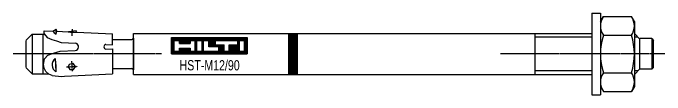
# Model space of a CAD drawing. Header units: millimetres. Extents: x 296 to 4896, y 152 to 3333.
# Drawn here: x 3556.4 to 3748.7, y 1410.6 to 1434.6 of the extents above; entities that cross this region are included whole.
import ezdxf
from ezdxf.enums import TextEntityAlignment as Align

# ---------------------------------------------------------------- set-up
doc = ezdxf.new("R2010")
doc.units = ezdxf.units.MM
doc.linetypes.add('DASHED', pattern=[0.25, 0.15625, -0.09375])
for name, color, linetype in [('1', 1, 'DASHED'), ('10', 1, 'Continuous'), ('2', 3, 'Continuous'), ('3', 4, 'Continuous'), ('4', 2, 'Continuous'), ('951', 1, 'Continuous')]:
    doc.layers.add(name, color=color, linetype=linetype)
doc.styles.get("Standard").update_dxf_attribs({"font": 'arial.ttf'})

# ---------------------------------------------------------------- blocks, each defined once
blk = doc.blocks.new('HST-M12-90')
at = {"layer": '1'}
for p, q in [((-171.46, 5.35), (-171.37, 7.29)), ((-145.14, 0), (-188.91, 0)), ((3.42, 0), (-45.09, 0)), ((-173.17, -3.79), (-169.98, -3.62)), ((-171.64, -2.09), (-171.48, -5.16))]:
    blk.add_line(p, q, dxfattribs=at)
at = {"layer": '1', "linetype": 'Continuous'}
blk.add_arc((-171.03, 13.8), 7.44, 258.4927, 276.2076, dxfattribs=at)
at = {"layer": '10'}
for p, q in [((-142.15, 0), (-142.15, 4.8)), ((-142.15, 4.8), (-119.84, 4.8)), ((-142.11, 4.8), (-142.11, 0)), ((-142.03, 0), (-142.03, 4.8)), ((-141.95, 4.8), (-141.95, 0)), ((-141.87, 0), (-141.87, 4.8)), ((-141.79, 4.8), (-141.79, 0)), ((-141.71, 0), (-141.71, 4.8)), ((-141.63, 4.8), (-141.63, 0)), ((-141.55, 0), (-141.55, 4.8)), ((-141.47, 4.8), (-141.47, 0)), ((-141.39, 0), (-141.39, 4.8)), ((-141.35, 0.8), (-141.35, 4)), ((-141.35, 4), (-139.84, 4)), ((-141.31, 4.8), (-141.31, 4)), ((-141.23, 4), (-141.23, 4.8)), ((-141.15, 4.8), (-141.15, 4)), ((-141.07, 4), (-141.07, 4.8)), ((-140.99, 4.8), (-140.99, 4)), ((-140.91, 4), (-140.91, 4.8)), ((-140.83, 4.8), (-140.83, 4)), ((-140.75, 4), (-140.75, 4.8)), ((-140.67, 4.8), (-140.67, 4)), ((-140.59, 4), (-140.59, 4.8)), ((-140.51, 4.8), (-140.51, 4)), ((-140.43, 4), (-140.43, 4.8)), ((-140.35, 4.8), (-140.35, 4)), ((-140.27, 4), (-140.27, 4.8)), ((-140.19, 4.8), (-140.19, 4)), ((-140.11, 4), (-140.11, 4.8)), ((-140.03, 4.8), (-140.03, 4)), ((-139.95, 4), (-139.95, 4.8)), ((-139.87, 4.8), (-139.87, 4)), ((-139.84, 3.06), (-139.84, 4)), ((-139.79, 3.06), (-139.79, 4.8)), ((-139.71, 4.8), (-139.71, 3.06)), ((-139.63, 3.06), (-139.63, 4.8)), ((-139.55, 4.8), (-139.55, 3.06)), ((-139.47, 3.06), (-139.47, 4.8)), ((-139.39, 4.8), (-139.39, 3.06)), ((-139.31, 3.06), (-139.31, 4.8)), ((-139.23, 4.8), (-139.23, 3.06)), ((-139.15, 3.06), (-139.15, 4.8)), ((-139.07, 4.8), (-139.07, 3.06)), ((-138.99, 3.06), (-138.99, 4.8)), ((-138.91, 4.8), (-138.91, 3.06)), ((-138.83, 3.06), (-138.83, 4.8)), ((-138.75, 4.8), (-138.75, 3.06)), ((-138.67, 3.06), (-138.67, 4.8)), ((-138.59, 4.8), (-138.59, 3.06)), ((-138.51, 3.06), (-138.51, 4.8)), ((-138.43, 4.8), (-138.43, 3.06)), ((-138.35, 3.06), (-138.35, 4.8)), ((-138.27, 4.8), (-138.27, 3.06)), ((-138.19, 3.06), (-138.19, 4.8)), ((-138.11, 4.8), (-138.11, 3.06)), ((-138.03, 3.06), (-138.03, 4.8)), ((-137.95, 4.8), (-137.95, 3.06)), ((-137.87, 3.06), (-137.87, 4.8)), ((-137.79, 4.8), (-137.79, 3.06)), ((-137.71, 3.06), (-137.71, 4.8)), ((-137.63, 4.8), (-137.63, 3.06)), ((-137.55, 3.06), (-137.55, 4.8)), ((-137.47, 4.8), (-137.47, 3.06)), ((-137.39, 3.06), (-137.39, 4.8)), ((-137.31, 4.8), (-137.31, 3.06)), ((-137.23, 3.06), (-137.23, 4.8)), ((-137.15, 4.8), (-137.15, 3.06)), ((-137.07, 3.06), (-137.07, 4.8)), ((-136.99, 4.8), (-136.99, 3.06)), ((-136.91, 3.06), (-136.91, 4.8)), ((-136.83, 4.8), (-136.83, 3.06)), ((-136.75, 3.06), (-136.75, 4.8)), ((-136.67, 4.8), (-136.67, 3.06)), ((-136.64, 4), (-135.14, 4)), ((-136.64, 3.06), (-136.64, 4)), ((-136.59, 4), (-136.59, 4.8)), ((-136.51, 4.8), (-136.51, 4)), ((-136.43, 4), (-136.43, 4.8)), ((-136.35, 4.8), (-136.35, 4)), ((-136.27, 4), (-136.27, 4.8)), ((-136.19, 4.8), (-136.19, 4)), ((-136.11, 4), (-136.11, 4.8)), ((-136.03, 4.8), (-136.03, 4)), ((-135.95, 4), (-135.95, 4.8)), ((-135.87, 4.8), (-135.87, 4)), ((-135.79, 4), (-135.79, 4.8)), ((-135.71, 4.8), (-135.71, 4)), ((-135.63, 4), (-135.63, 4.8)), ((-135.55, 4.8), (-135.55, 4)), ((-135.47, 4), (-135.47, 4.8)), ((-135.39, 4.8), (-135.39, 4)), ((-135.31, 4), (-135.31, 4.8)), ((-135.23, 4.8), (-135.23, 4)), ((-135.15, 4), (-135.15, 4.8)), ((-135.14, 0.8), (-135.14, 4)), ((-135.07, 4.8), (-135.07, 0)), ((-134.99, 0), (-134.99, 4.8)), ((-134.91, 4.8), (-134.91, 0)), ((-134.83, 0), (-134.83, 4.8)), ((-134.75, 4.8), (-134.75, 0)), ((-134.67, 4), (-134.67, 4.8)), ((-134.67, 4), (-133.16, 4)), ((-134.67, 0.8), (-134.67, 4)), ((-134.59, 4.8), (-134.59, 4)), ((-134.51, 4), (-134.51, 4.8)), ((-134.43, 4.8), (-134.43, 4)), ((-134.35, 4), (-134.35, 4.8)), ((-134.27, 4.8), (-134.27, 4)), ((-134.19, 4), (-134.19, 4.8)), ((-134.11, 4.8), (-134.11, 4)), ((-134.03, 4), (-134.03, 4.8)), ((-133.95, 4.8), (-133.95, 4)), ((-133.87, 4), (-133.87, 4.8)), ((-133.79, 4.8), (-133.79, 4)), ((-133.71, 4), (-133.71, 4.8)), ((-133.63, 4.8), (-133.63, 4)), ((-133.55, 4), (-133.55, 4.8)), ((-133.47, 4.8), (-133.47, 4)), ((-133.39, 4), (-133.39, 4.8)), ((-133.31, 4.8), (-133.31, 4)), ((-133.23, 4), (-133.23, 4.8)), ((-133.16, 0.8), (-133.16, 4)), ((-133.15, 4.8), (-133.15, 0)), ((-133.07, 0), (-133.07, 4.8)), ((-132.99, 4.8), (-132.99, 0)), ((-132.91, 0), (-132.91, 4.8)), ((-132.83, 4.8), (-132.83, 0)), ((-132.75, 0), (-132.75, 4.8)), ((-132.69, 4), (-131.19, 4)), ((-132.69, 0.8), (-132.69, 4)), ((-132.67, 4.8), (-132.67, 4)), ((-132.59, 4), (-132.59, 4.8)), ((-132.51, 4.8), (-132.51, 4)), ((-132.43, 4), (-132.43, 4.8)), ((-132.35, 4.8), (-132.35, 4)), ((-132.27, 4), (-132.27, 4.8)), ((-132.19, 4.8), (-132.19, 4)), ((-132.11, 4), (-132.11, 4.8)), ((-132.03, 4.8), (-132.03, 4)), ((-131.95, 4), (-131.95, 4.8)), ((-131.87, 4.8), (-131.87, 4)), ((-131.79, 4), (-131.79, 4.8)), ((-131.71, 4.8), (-131.71, 4)), ((-131.63, 4), (-131.63, 4.8)), ((-131.55, 4.8), (-131.55, 4)), ((-131.47, 4), (-131.47, 4.8)), ((-131.39, 4.8), (-131.39, 4)), ((-131.31, 4), (-131.31, 4.8)), ((-131.23, 4.8), (-131.23, 4)), ((-131.19, 2.12), (-131.19, 4)), ((-131.15, 2.12), (-131.15, 4.8)), ((-131.07, 4.8), (-131.07, 2.12)), ((-130.99, 2.12), (-130.99, 4.8)), ((-130.91, 4.8), (-130.91, 2.12)), ((-130.83, 2.12), (-130.83, 4.8)), ((-130.75, 4.8), (-130.75, 2.12)), ((-130.67, 2.12), (-130.67, 4.8)), ((-130.59, 4.8), (-130.59, 2.12)), ((-130.51, 2.12), (-130.51, 4.8)), ((-130.43, 4.8), (-130.43, 2.12)), ((-130.35, 2.12), (-130.35, 4.8)), ((-130.27, 4.8), (-130.27, 2.12)), ((-130.19, 2.12), (-130.19, 4.8)), ((-130.11, 4.8), (-130.11, 2.12)), ((-130.03, 2.12), (-130.03, 4.8)), ((-129.95, 4.8), (-129.95, 2.12)), ((-129.87, 2.12), (-129.87, 4.8)), ((-129.79, 4.8), (-129.79, 2.12)), ((-129.71, 2.12), (-129.71, 4.8)), ((-129.63, 4.8), (-129.63, 2.12)), ((-129.55, 2.12), (-129.55, 4.8)), ((-129.47, 4.8), (-129.47, 2.12)), ((-129.39, 2.12), (-129.39, 4.8)), ((-129.31, 4.8), (-129.31, 2.12)), ((-129.23, 2.12), (-129.23, 4.8)), ((-129.21, 4), (-122.62, 4)), ((-129.21, 2.68), (-129.21, 4)), ((-129.15, 4.8), (-129.15, 4)), ((-129.07, 4), (-129.07, 4.8)), ((-128.99, 4.8), (-128.99, 4)), ((-128.91, 4), (-128.91, 4.8)), ((-128.83, 4.8), (-128.83, 4)), ((-128.75, 4), (-128.75, 4.8)), ((-128.67, 4.8), (-128.67, 4)), ((-128.59, 4), (-128.59, 4.8)), ((-128.51, 4.8), (-128.51, 4)), ((-128.43, 4), (-128.43, 4.8)), ((-128.35, 4.8), (-128.35, 4)), ((-128.27, 4), (-128.27, 4.8)), ((-128.19, 4.8), (-128.19, 4)), ((-128.11, 4), (-128.11, 4.8)), ((-128.03, 4.8), (-128.03, 4)), ((-127.95, 4), (-127.95, 4.8)), ((-127.87, 4.8), (-127.87, 4)), ((-127.79, 4), (-127.79, 4.8)), ((-127.71, 4.8), (-127.71, 4)), ((-127.63, 4), (-127.63, 4.8)), ((-127.55, 4.8), (-127.55, 4)), ((-127.47, 4), (-127.47, 4.8)), ((-127.39, 4.8), (-127.39, 4)), ((-127.31, 4), (-127.31, 4.8)), ((-127.23, 4.8), (-127.23, 4)), ((-127.15, 4), (-127.15, 4.8)), ((-127.07, 4.8), (-127.07, 4)), ((-126.99, 4), (-126.99, 4.8)), ((-126.91, 4.8), (-126.91, 4)), ((-126.83, 4), (-126.83, 4.8)), ((-126.75, 4.8), (-126.75, 4)), ((-126.67, 4), (-126.67, 4.8)), ((-126.59, 4.8), (-126.59, 4)), ((-126.51, 4), (-126.51, 4.8)), ((-126.43, 4.8), (-126.43, 4)), ((-126.35, 4), (-126.35, 4.8)), ((-126.27, 4.8), (-126.27, 4)), ((-126.19, 4), (-126.19, 4.8)), ((-126.11, 4.8), (-126.11, 4)), ((-126.03, 4), (-126.03, 4.8)), ((-125.95, 4.8), (-125.95, 4)), ((-125.87, 4), (-125.87, 4.8)), ((-125.79, 4.8), (-125.79, 4)), ((-125.71, 4), (-125.71, 4.8)), ((-125.63, 4.8), (-125.63, 4)), ((-125.55, 4), (-125.55, 4.8)), ((-125.47, 4.8), (-125.47, 4)), ((-125.39, 4), (-125.39, 4.8)), ((-125.31, 4.8), (-125.31, 4)), ((-125.23, 4), (-125.23, 4.8)), ((-125.15, 4.8), (-125.15, 4)), ((-125.07, 4), (-125.07, 4.8)), ((-124.99, 4.8), (-124.99, 4)), ((-124.91, 4), (-124.91, 4.8)), ((-124.83, 4.8), (-124.83, 4)), ((-124.75, 4), (-124.75, 4.8)), ((-124.67, 4.8), (-124.67, 4)), ((-124.59, 4), (-124.59, 4.8)), ((-124.51, 4.8), (-124.51, 4)), ((-124.43, 4), (-124.43, 4.8)), ((-124.35, 4.8), (-124.35, 4)), ((-124.27, 4), (-124.27, 4.8)), ((-124.19, 4.8), (-124.19, 4)), ((-124.11, 4), (-124.11, 4.8)), ((-124.03, 4.8), (-124.03, 4)), ((-123.95, 4), (-123.95, 4.8)), ((-123.87, 4.8), (-123.87, 4)), ((-123.79, 4), (-123.79, 4.8)), ((-123.71, 4.8), (-123.71, 4)), ((-123.63, 4), (-123.63, 4.8)), ((-123.55, 4.8), (-123.55, 4)), ((-123.47, 4), (-123.47, 4.8)), ((-123.39, 4.8), (-123.39, 4)), ((-123.31, 4), (-123.31, 4.8)), ((-123.23, 4.8), (-123.23, 4)), ((-123.15, 4), (-123.15, 4.8)), ((-123.07, 4.8), (-123.07, 4)), ((-122.99, 4), (-122.99, 4.8)), ((-122.91, 4.8), (-122.91, 4)), ((-122.83, 4), (-122.83, 4.8)), ((-122.75, 4.8), (-122.75, 4)), ((-122.67, 4), (-122.67, 4.8)), ((-122.62, 2.68), (-122.62, 4)), ((-122.59, 4.8), (-122.59, 0)), ((-122.51, 0), (-122.51, 4.8)), ((-122.43, 4.8), (-122.43, 0)), ((-122.35, 0), (-122.35, 4.8)), ((-122.27, 4.8), (-122.27, 0)), ((-122.19, 0), (-122.19, 4.8)), ((-122.15, 4), (-120.64, 4)), ((-122.15, 0.8), (-122.15, 4)), ((-122.11, 4.8), (-122.11, 4)), ((-122.03, 4), (-122.03, 4.8)), ((-121.95, 4.8), (-121.95, 4)), ((-121.87, 4), (-121.87, 4.8)), ((-121.79, 4.8), (-121.79, 4)), ((-121.71, 4), (-121.71, 4.8)), ((-121.63, 4.8), (-121.63, 4)), ((-121.55, 4), (-121.55, 4.8)), ((-121.47, 4.8), (-121.47, 4)), ((-121.39, 4), (-121.39, 4.8)), ((-121.31, 4.8), (-121.31, 4)), ((-121.23, 4), (-121.23, 4.8)), ((-121.15, 4.8), (-121.15, 4)), ((-121.07, 4), (-121.07, 4.8)), ((-120.99, 4.8), (-120.99, 4)), ((-120.91, 4), (-120.91, 4.8)), ((-120.83, 4.8), (-120.83, 4)), ((-120.75, 4), (-120.75, 4.8)), ((-120.67, 4.8), (-120.67, 4)), ((-120.64, 0.8), (-120.64, 4)), ((-120.59, 0), (-120.59, 4.8)), ((-120.51, 4.8), (-120.51, 0)), ((-120.43, 0), (-120.43, 4.8)), ((-120.35, 4.8), (-120.35, 0)), ((-120.27, 0), (-120.27, 4.8)), ((-120.19, 4.8), (-120.19, 0)), ((-120.11, 0), (-120.11, 4.8)), ((-120.03, 4.8), (-120.03, 0)), ((-119.95, 0), (-119.95, 4.8)), ((-119.87, 4.8), (-119.87, 0)), ((-119.84, 0), (-119.84, 4.8)), ((-139.84, 3.06), (-136.64, 3.06)), ((-128.17, 2.12), (-131.19, 2.12)), ((-129.21, 2.68), (-126.67, 2.68)), ((-129.15, 2.68), (-129.15, 2.12)), ((-129.07, 2.12), (-129.07, 2.68)), ((-128.99, 2.68), (-128.99, 2.12)), ((-128.91, 2.12), (-128.91, 2.68)), ((-128.83, 2.68), (-128.83, 2.12)), ((-128.75, 2.12), (-128.75, 2.68)), ((-128.67, 2.68), (-128.67, 2.12)), ((-128.59, 2.12), (-128.59, 2.68)), ((-128.51, 2.68), (-128.51, 2.12)), ((-128.43, 2.12), (-128.43, 2.68)), ((-128.35, 2.68), (-128.35, 2.12)), ((-128.27, 2.12), (-128.27, 2.68)), ((-128.19, 2.68), (-128.19, 2.12)), ((-128.17, 0.8), (-128.17, 2.12)), ((-128.11, 0), (-128.11, 2.68)), ((-128.03, 2.68), (-128.03, 0)), ((-127.95, 0), (-127.95, 2.68)), ((-127.87, 2.68), (-127.87, 0)), ((-127.79, 0), (-127.79, 2.68)), ((-127.71, 2.68), (-127.71, 0)), ((-127.63, 0), (-127.63, 2.68)), ((-127.55, 2.68), (-127.55, 0)), ((-127.47, 0), (-127.47, 2.68)), ((-127.39, 2.68), (-127.39, 0)), ((-127.31, 0), (-127.31, 2.68)), ((-127.23, 2.68), (-127.23, 0)), ((-127.15, 0), (-127.15, 2.68)), ((-127.07, 2.68), (-127.07, 0)), ((-126.99, 0), (-126.99, 2.68)), ((-126.91, 2.68), (-126.91, 0)), ((-126.83, 0), (-126.83, 2.68)), ((-126.75, 2.68), (-126.75, 0)), ((-126.67, 0.8), (-126.67, 2.68)), ((-125.16, 0.8), (-125.16, 2.68)), ((-125.16, 2.68), (-122.62, 2.68)), ((-125.15, 2.68), (-125.15, 0)), ((-125.07, 0), (-125.07, 2.68)), ((-124.99, 2.68), (-124.99, 0)), ((-124.91, 0), (-124.91, 2.68)), ((-124.83, 2.68), (-124.83, 0)), ((-124.75, 0), (-124.75, 2.68)), ((-124.67, 2.68), (-124.67, 0)), ((-124.59, 0), (-124.59, 2.68)), ((-124.51, 2.68), (-124.51, 0)), ((-124.43, 0), (-124.43, 2.68)), ((-124.35, 2.68), (-124.35, 0)), ((-124.27, 0), (-124.27, 2.68)), ((-124.19, 2.68), (-124.19, 0)), ((-124.11, 0), (-124.11, 2.68)), ((-124.03, 2.68), (-124.03, 0)), ((-123.95, 0), (-123.95, 2.68)), ((-123.87, 2.68), (-123.87, 0)), ((-123.79, 0), (-123.79, 2.68)), ((-123.71, 2.68), (-123.71, 0)), ((-123.63, 0), (-123.63, 2.68)), ((-123.55, 2.68), (-123.55, 0)), ((-123.47, 0), (-123.47, 2.68)), ((-123.39, 2.68), (-123.39, 0)), ((-123.31, 0), (-123.31, 2.68)), ((-123.23, 2.68), (-123.23, 0)), ((-123.15, 0), (-123.15, 2.68)), ((-123.07, 2.68), (-123.07, 0)), ((-122.99, 0), (-122.99, 2.68)), ((-122.91, 2.68), (-122.91, 0)), ((-122.83, 0), (-122.83, 2.68)), ((-122.75, 2.68), (-122.75, 0)), ((-122.67, 0), (-122.67, 2.68)), ((-142.15, 0), (-119.84, 0)), ((-141.35, 0.8), (-139.84, 0.8)), ((-141.31, 0.8), (-141.31, 0)), ((-141.23, 0), (-141.23, 0.8)), ((-141.15, 0.8), (-141.15, 0)), ((-141.07, 0), (-141.07, 0.8)), ((-140.99, 0.8), (-140.99, 0)), ((-140.91, 0), (-140.91, 0.8)), ((-140.83, 0.8), (-140.83, 0)), ((-140.75, 0), (-140.75, 0.8)), ((-140.67, 0.8), (-140.67, 0)), ((-140.59, 0), (-140.59, 0.8)), ((-140.51, 0.8), (-140.51, 0)), ((-140.43, 0), (-140.43, 0.8)), ((-140.35, 0.8), (-140.35, 0)), ((-140.27, 0), (-140.27, 0.8)), ((-140.19, 0.8), (-140.19, 0)), ((-140.11, 0), (-140.11, 0.8)), ((-140.03, 0.8), (-140.03, 0)), ((-139.95, 0), (-139.95, 0.8)), ((-139.87, 0.8), (-139.87, 0)), ((-139.84, 0.8), (-139.84, 1.74)), ((-139.84, 1.74), (-136.64, 1.74)), ((-139.79, 0), (-139.79, 1.74)), ((-139.71, 1.74), (-139.71, 0)), ((-139.63, 0), (-139.63, 1.74)), ((-139.55, 1.74), (-139.55, 0)), ((-139.47, 0), (-139.47, 1.74)), ((-139.39, 1.74), (-139.39, 0)), ((-139.31, 0), (-139.31, 1.74)), ((-139.23, 1.74), (-139.23, 0)), ((-139.15, 0), (-139.15, 1.74)), ((-139.07, 1.74), (-139.07, 0)), ((-138.99, 0), (-138.99, 1.74)), ((-138.91, 1.74), (-138.91, 0)), ((-138.83, 0), (-138.83, 1.74)), ((-138.75, 1.74), (-138.75, 0)), ((-138.67, 0), (-138.67, 1.74)), ((-138.59, 1.74), (-138.59, 0)), ((-138.51, 0), (-138.51, 1.74)), ((-138.43, 1.74), (-138.43, 0)), ((-138.35, 0), (-138.35, 1.74)), ((-138.27, 1.74), (-138.27, 0)), ((-138.19, 0), (-138.19, 1.74)), ((-138.11, 1.74), (-138.11, 0)), ((-138.03, 0), (-138.03, 1.74)), ((-137.95, 1.74), (-137.95, 0)), ((-137.87, 0), (-137.87, 1.74)), ((-137.79, 1.74), (-137.79, 0)), ((-137.71, 0), (-137.71, 1.74)), ((-137.63, 1.74), (-137.63, 0)), ((-137.55, 0), (-137.55, 1.74)), ((-137.47, 1.74), (-137.47, 0)), ((-137.39, 0), (-137.39, 1.74)), ((-137.31, 1.74), (-137.31, 0)), ((-137.23, 0), (-137.23, 1.74)), ((-137.15, 1.74), (-137.15, 0)), ((-137.07, 0), (-137.07, 1.74)), ((-136.99, 1.74), (-136.99, 0)), ((-136.91, 0), (-136.91, 1.74)), ((-136.83, 1.74), (-136.83, 0)), ((-136.75, 0), (-136.75, 1.74)), ((-136.67, 1.74), (-136.67, 0)), ((-136.64, 1.74), (-136.64, 0.8)), ((-136.64, 0.8), (-135.14, 0.8)), ((-136.59, 0), (-136.59, 0.8)), ((-136.51, 0.8), (-136.51, 0)), ((-136.43, 0), (-136.43, 0.8)), ((-136.35, 0.8), (-136.35, 0)), ((-136.27, 0), (-136.27, 0.8)), ((-136.19, 0.8), (-136.19, 0)), ((-136.11, 0), (-136.11, 0.8)), ((-136.03, 0.8), (-136.03, 0)), ((-135.95, 0), (-135.95, 0.8)), ((-135.87, 0.8), (-135.87, 0)), ((-135.79, 0), (-135.79, 0.8)), ((-135.71, 0.8), (-135.71, 0)), ((-135.63, 0), (-135.63, 0.8)), ((-135.55, 0.8), (-135.55, 0)), ((-135.47, 0), (-135.47, 0.8)), ((-135.39, 0.8), (-135.39, 0)), ((-135.31, 0), (-135.31, 0.8)), ((-135.23, 0.8), (-135.23, 0)), ((-135.15, 0), (-135.15, 0.8)), ((-134.67, 0), (-134.67, 0.8)), ((-134.67, 0.8), (-133.16, 0.8)), ((-134.59, 0.8), (-134.59, 0)), ((-134.51, 0), (-134.51, 0.8)), ((-134.43, 0.8), (-134.43, 0)), ((-134.35, 0), (-134.35, 0.8)), ((-134.27, 0.8), (-134.27, 0)), ((-134.19, 0), (-134.19, 0.8)), ((-134.11, 0.8), (-134.11, 0)), ((-134.03, 0), (-134.03, 0.8)), ((-133.95, 0.8), (-133.95, 0)), ((-133.87, 0), (-133.87, 0.8)), ((-133.79, 0.8), (-133.79, 0)), ((-133.71, 0), (-133.71, 0.8)), ((-133.63, 0.8), (-133.63, 0)), ((-133.55, 0), (-133.55, 0.8)), ((-133.47, 0.8), (-133.47, 0)), ((-133.39, 0), (-133.39, 0.8)), ((-133.31, 0.8), (-133.31, 0)), ((-133.23, 0), (-133.23, 0.8)), ((-132.69, 0.8), (-128.17, 0.8)), ((-132.67, 0.8), (-132.67, 0)), ((-132.59, 0), (-132.59, 0.8)), ((-132.51, 0.8), (-132.51, 0)), ((-132.43, 0), (-132.43, 0.8)), ((-132.35, 0.8), (-132.35, 0)), ((-132.27, 0), (-132.27, 0.8)), ((-132.19, 0.8), (-132.19, 0)), ((-132.11, 0), (-132.11, 0.8)), ((-132.03, 0.8), (-132.03, 0)), ((-131.95, 0), (-131.95, 0.8)), ((-131.87, 0.8), (-131.87, 0)), ((-131.79, 0), (-131.79, 0.8)), ((-131.71, 0.8), (-131.71, 0)), ((-131.63, 0), (-131.63, 0.8)), ((-131.55, 0.8), (-131.55, 0)), ((-131.47, 0), (-131.47, 0.8)), ((-131.39, 0.8), (-131.39, 0)), ((-131.31, 0), (-131.31, 0.8)), ((-131.23, 0.8), (-131.23, 0)), ((-131.15, 0), (-131.15, 0.8)), ((-131.07, 0.8), (-131.07, 0)), ((-130.99, 0), (-130.99, 0.8)), ((-130.91, 0.8), (-130.91, 0)), ((-130.83, 0), (-130.83, 0.8)), ((-130.75, 0.8), (-130.75, 0)), ((-130.67, 0), (-130.67, 0.8)), ((-130.59, 0.8), (-130.59, 0)), ((-130.51, 0), (-130.51, 0.8)), ((-130.43, 0.8), (-130.43, 0)), ((-130.35, 0), (-130.35, 0.8)), ((-130.27, 0.8), (-130.27, 0)), ((-130.19, 0), (-130.19, 0.8)), ((-130.11, 0.8), (-130.11, 0)), ((-130.03, 0), (-130.03, 0.8)), ((-129.95, 0.8), (-129.95, 0)), ((-129.87, 0), (-129.87, 0.8)), ((-129.79, 0.8), (-129.79, 0)), ((-129.71, 0), (-129.71, 0.8)), ((-129.63, 0.8), (-129.63, 0)), ((-129.55, 0), (-129.55, 0.8)), ((-129.47, 0.8), (-129.47, 0)), ((-129.39, 0), (-129.39, 0.8)), ((-129.31, 0.8), (-129.31, 0)), ((-129.23, 0), (-129.23, 0.8)), ((-129.15, 0.8), (-129.15, 0)), ((-129.07, 0), (-129.07, 0.8)), ((-128.99, 0.8), (-128.99, 0)), ((-128.91, 0), (-128.91, 0.8)), ((-128.83, 0.8), (-128.83, 0)), ((-128.75, 0), (-128.75, 0.8)), ((-128.67, 0.8), (-128.67, 0)), ((-128.59, 0), (-128.59, 0.8)), ((-128.51, 0.8), (-128.51, 0)), ((-128.43, 0), (-128.43, 0.8)), ((-128.35, 0.8), (-128.35, 0)), ((-128.27, 0), (-128.27, 0.8)), ((-128.19, 0.8), (-128.19, 0)), ((-126.67, 0), (-126.67, 0.8)), ((-126.67, 0.8), (-125.16, 0.8)), ((-126.59, 0.8), (-126.59, 0)), ((-126.51, 0), (-126.51, 0.8)), ((-126.43, 0.8), (-126.43, 0)), ((-126.35, 0), (-126.35, 0.8)), ((-126.27, 0.8), (-126.27, 0)), ((-126.19, 0), (-126.19, 0.8)), ((-126.11, 0.8), (-126.11, 0)), ((-126.03, 0), (-126.03, 0.8)), ((-125.95, 0.8), (-125.95, 0)), ((-125.87, 0), (-125.87, 0.8)), ((-125.79, 0.8), (-125.79, 0)), ((-125.71, 0), (-125.71, 0.8)), ((-125.63, 0.8), (-125.63, 0)), ((-125.55, 0), (-125.55, 0.8)), ((-125.47, 0.8), (-125.47, 0)), ((-125.39, 0), (-125.39, 0.8)), ((-125.31, 0.8), (-125.31, 0)), ((-125.23, 0), (-125.23, 0.8)), ((-122.15, 0.8), (-120.64, 0.8)), ((-122.11, 0.8), (-122.11, 0)), ((-122.03, 0), (-122.03, 0.8)), ((-121.95, 0.8), (-121.95, 0)), ((-121.87, 0), (-121.87, 0.8)), ((-121.79, 0.8), (-121.79, 0)), ((-121.71, 0), (-121.71, 0.8)), ((-121.63, 0.8), (-121.63, 0)), ((-121.55, 0), (-121.55, 0.8)), ((-121.47, 0.8), (-121.47, 0)), ((-121.39, 0), (-121.39, 0.8)), ((-121.31, 0.8), (-121.31, 0)), ((-121.23, 0), (-121.23, 0.8)), ((-121.15, 0.8), (-121.15, 0)), ((-121.07, 0), (-121.07, 0.8)), ((-120.99, 0.8), (-120.99, 0)), ((-120.91, 0), (-120.91, 0.8)), ((-120.83, 0.8), (-120.83, 0)), ((-120.75, 0), (-120.75, 0.8)), ((-120.67, 0.8), (-120.67, 0))]:
    blk.add_line(p, q, dxfattribs=at)
at = {"layer": '2'}
for p, q in [((-18.11, 12), (-18.11, -12)), ((-18.11, 12), (-15.61, 12)), ((-15.61, 12), (-15.61, -12)), ((-15.61, 9.5), (-14.76, 10.97)), ((-14.76, 10.97), (-6.46, 10.97)), ((-5.61, 9.5), (-6.46, 10.97)), ((-5.61, 9.5), (-5.61, -9.5)), ((-183.25, 5.85), (-185, 4.09)), ((-183.25, 5.85), (-183.25, -5.85)), ((-183.25, 5.85), (-179.74, 5.85)), ((-180, -5.85), (-180, 5.85)), ((-179.76, 5.89), (-179.71, 6.84)), ((-179.71, 6.84), (-177.2, 6.72)), ((-177.2, 6.72), (-176.16, 7.27)), ((-176.23, 5.81), (-176.16, 7.27)), ((-176.23, 5.81), (-176.03, 6.67)), ((-176.03, 6.67), (-176.16, 7.27)), ((-176.03, 6.67), (-172.65, 6.51)), ((-172.51, 6.6), (-170.28, 6.88)), ((-170.24, 6.52), (-170.28, 6.88)), ((-170.1, 6.4), (-159.55, 5.91)), ((-159.55, 2.72), (-159.55, 5.89)), ((-153.4, 6), (-18.11, 6)), ((-153.4, -6), (-153.4, 6)), ((-107.5, -6), (-107.5, 6)), ((-105, -6), (-105, 6)), ((-35, 6), (-35, -6)), ((-5.61, 6), (-4, 4.39)), ((-185, -4), (-185, 4)), ((-159.55, 4.22), (-153.85, 4.22)), ((-153.4, 4.66), (-153.4, -4.66)), ((-14.76, 5.49), (-6.46, 5.49)), ((-0.5, 4.5), (-4, 4.5)), ((-4, -4.39), (-4, 4.39)), ((-0.5, 4.5), (-0.5, -4.5)), ((-0.5, 4.5), (0, 4)), ((0, -4), (0, 4)), ((-174.75, 3.41), (-170.35, 3.18)), ((-161.51, 2.83), (-159.55, 2.72)), ((-175.04, 0.8), (-170.57, 1.03)), ((-161.51, 1.39), (-159.55, 1.5)), ((-159.55, 1.5), (-159.55, -5.8)), ((-176.47, -1.32), (-176.26, -5.24)), ((-185, -4.09), (-183.25, -5.85)), ((-159.55, -4.22), (-153.85, -4.22)), ((-14.76, -5.49), (-6.46, -5.49)), ((-5.61, -6), (-4, -4.39)), ((-0.5, -4.5), (-4, -4.5)), ((0, -4), (-0.5, -4.5)), ((-183.25, -5.85), (-178.48, -5.85)), ((-173.73, -6.54), (-159.55, -5.8)), ((-153.4, -6), (-18.11, -6)), ((-15.61, -9.5), (-14.76, -10.97)), ((-5.61, -9.5), (-6.46, -10.97)), ((-14.76, -10.97), (-6.46, -10.97)), ((-18.11, -12), (-15.61, -12))]:
    blk.add_line(p, q, dxfattribs=at)
for points in [[(-179.76, 5.89), (-178.83, 4.85), (-177.5, 4.27), (-176.1, 3.84), (-174.75, 3.41)], [(-179.91, -3.09), (-179.6, -1.4), (-178.62, -0.36), (-176.98, 0.24), (-176, 0.51), (-175.04, 0.8)], [(-177.36, -6.28), (-178.39, -5.9), (-179.26, -5.17), (-179.77, -4.19), (-179.91, -3.09)]]:
    blk.add_lwpolyline(points, dxfattribs=at)
blk.add_lwpolyline([(-170.46, -3.65), (-171.15, -2.82), (-172.34, -3.06), (-172.65, -3.78), (-172.11, -4.53), (-171.09, -4.56)], close=True, dxfattribs=at)
for centre, radius, start, end in [((-10.76, 8.23), 4.85, 145.5615, 214.4385), ((-10.46, 8.23), 4.85, 325.5615, 34.4385), ((-172.71, 10.53), 5.89, 220.2631, 233.3507), ((-172.64, 6.66), 0.147, 267.3502, 334.0901), ((-170.09, 6.54), 0.147, 187.3502, 267.3502), ((-153.85, 4.66), 0.449, 270, 0), ((2.52, 0), 18.13, 162.383, 197.617), ((-23.74, 0), 18.13, 342.383, 17.617), ((-170.69, 2.13), 1.11, 276.1253, 72.1482), ((-161.4, 2.11), 0.723, 98.5979, 261.4021), ((-174.99, -3.21), 2.39, 128.033, 237.967), ((-188.44, -3.91), 12.25, 353.798, 12.202), ((-153.85, -4.66), 0.449, 0, 90), ((-10.76, -8.23), 4.85, 145.5615, 214.4385), ((-10.46, -8.23), 4.85, 325.5615, 34.4385), ((-174.49, 8.06), 14.63, 258.7007, 273)]:
    blk.add_arc(centre, radius, start, end, dxfattribs=at)
at = {"layer": '4'}
for p, q in [((-107.5, 3.63), (-105.13, 6)), ((-105.27, 6), (-107.5, 3.77)), ((-107.5, 3.91), (-105.41, 6)), ((-105.56, 6), (-107.5, 4.06)), ((-107.5, 4.2), (-105.7, 6)), ((-105.84, 6), (-107.5, 4.34)), ((-107.5, 4.48), (-105.98, 6)), ((-106.12, 6), (-107.5, 4.62)), ((-107.5, 4.76), (-106.26, 6)), ((-106.4, 6), (-107.5, 4.9)), ((-107.5, 5.05), (-106.55, 6)), ((-106.69, 6), (-107.5, 5.19)), ((-107.5, 5.33), (-106.83, 6)), ((-106.97, 6), (-107.5, 5.47)), ((-107.5, 5.61), (-107.11, 6)), ((-107.25, 6), (-107.5, 5.75)), ((-107.5, 5.89), (-107.39, 6)), ((-105, 5.99), (-107.5, 3.49)), ((-107.5, 3.35), (-105, 5.85)), ((-105, 5.71), (-107.5, 3.21)), ((-107.5, 3.07), (-105, 5.57)), ((-105, 5.42), (-107.5, 2.92)), ((-107.5, 2.78), (-105, 5.28)), ((-105, 5.14), (-107.5, 2.64)), ((-107.5, 2.5), (-105, 5)), ((-105, 4.86), (-107.5, 2.36)), ((-107.5, 2.22), (-105, 4.72)), ((-105, 4.58), (-107.5, 2.08)), ((-107.5, 1.93), (-105, 4.43)), ((-105, 4.29), (-107.5, 1.79)), ((-107.5, 1.65), (-105, 4.15)), ((-105, 4.01), (-107.5, 1.51)), ((-107.5, 1.37), (-105, 3.87)), ((-105, 3.73), (-107.5, 1.23)), ((-107.5, 1.09), (-105, 3.59)), ((-105, 3.44), (-107.5, 0.94)), ((-107.5, 0.8), (-105, 3.3)), ((-105, 3.16), (-107.5, 0.66)), ((-107.5, 0.52), (-105, 3.02)), ((-105, 2.88), (-107.5, 0.38)), ((-107.5, 0.24), (-105, 2.74)), ((-105, 2.6), (-107.5, 0.1)), ((-107.5, -0.05), (-105, 2.45)), ((-105, 2.31), (-107.5, -0.19)), ((-107.5, -0.33), (-105, 2.17)), ((-105, 2.03), (-107.5, -0.47)), ((-107.5, -0.61), (-105, 1.89)), ((-105, 1.75), (-107.5, -0.75)), ((-107.5, -0.89), (-105, 1.61)), ((-105, 1.46), (-107.5, -1.04)), ((-107.5, -1.18), (-105, 1.32)), ((-105, 1.18), (-107.5, -1.32)), ((-107.5, -1.46), (-105, 1.04)), ((-105, 0.9), (-107.5, -1.6)), ((-107.5, -1.74), (-105, 0.76)), ((-105, 0.62), (-107.5, -1.88)), ((-107.5, -2.03), (-105, 0.47)), ((-105, 0.33), (-107.5, -2.17)), ((-107.5, -2.31), (-105, 0.19)), ((-105, 0.05), (-107.5, -2.45)), ((-107.5, -2.59), (-105, -0.09)), ((-105, -0.23), (-107.5, -2.73)), ((-107.5, -2.87), (-105, -0.37)), ((-105, -0.52), (-107.5, -3.02)), ((-107.5, -3.16), (-105, -0.66)), ((-105, -0.8), (-107.5, -3.3)), ((-107.5, -3.44), (-105, -0.94)), ((-105, -1.08), (-107.5, -3.58)), ((-107.5, -3.72), (-105, -1.22)), ((-105, -1.36), (-107.5, -3.86)), ((-107.5, -4.01), (-105, -1.51)), ((-105, -1.65), (-107.5, -4.15)), ((-107.5, -4.29), (-105, -1.79)), ((-105, -1.93), (-107.5, -4.43)), ((-107.5, -4.57), (-105, -2.07)), ((-105, -2.21), (-107.5, -4.71)), ((-107.5, -4.85), (-105, -2.35)), ((-105, -2.5), (-107.5, -5)), ((-107.5, -5.14), (-105, -2.64)), ((-105, -2.78), (-107.5, -5.28)), ((-107.5, -5.42), (-105, -2.92)), ((-105, -3.06), (-107.5, -5.56)), ((-107.5, -5.7), (-105, -3.2)), ((-105, -3.34), (-107.5, -5.84)), ((-107.5, -5.99), (-105, -3.49)), ((-105, -3.63), (-107.37, -6)), ((-107.23, -6), (-105, -3.77)), ((-105, -3.91), (-107.09, -6)), ((-106.95, -6), (-105, -4.05)), ((-105, -4.19), (-106.81, -6)), ((-106.67, -6), (-105, -4.33)), ((-105, -4.48), (-106.52, -6)), ((-106.38, -6), (-105, -4.62)), ((-105, -4.76), (-106.24, -6)), ((-106.1, -6), (-105, -4.9)), ((-105, -5.04), (-105.96, -6)), ((-105.82, -6), (-105, -5.18)), ((-105, -5.32), (-105.68, -6)), ((-105.53, -6), (-105, -5.47)), ((-105, -5.61), (-105.39, -6)), ((-105.25, -6), (-105, -5.75)), ((-105, -5.89), (-105.11, -6))]:
    blk.add_line(p, q, dxfattribs=at)
at = {"layer": '951'}
for p, q in [((-18.11, 4.93), (-35, 4.93)), ((-4.54, 4.93), (-5.61, 4.93)), ((-18.11, -4.93), (-35, -4.93)), ((-4.54, -4.93), (-5.61, -4.93))]:
    blk.add_line(p, q, dxfattribs=at)
at = {"layer": '3', "width": 0.746789}
blk.add_text('HST-M12/90', height=3, dxfattribs=at).set_placement((-130.91, -4.81), align=Align.CENTER)

msp = doc.modelspace()

# ---------------------------------------------------------------- block references
at = {"color": 3}
msp.add_blockref('HST-M12-90', (3745.3, 1422.64), dxfattribs=at)

doc.saveas('drawing.dxf')
